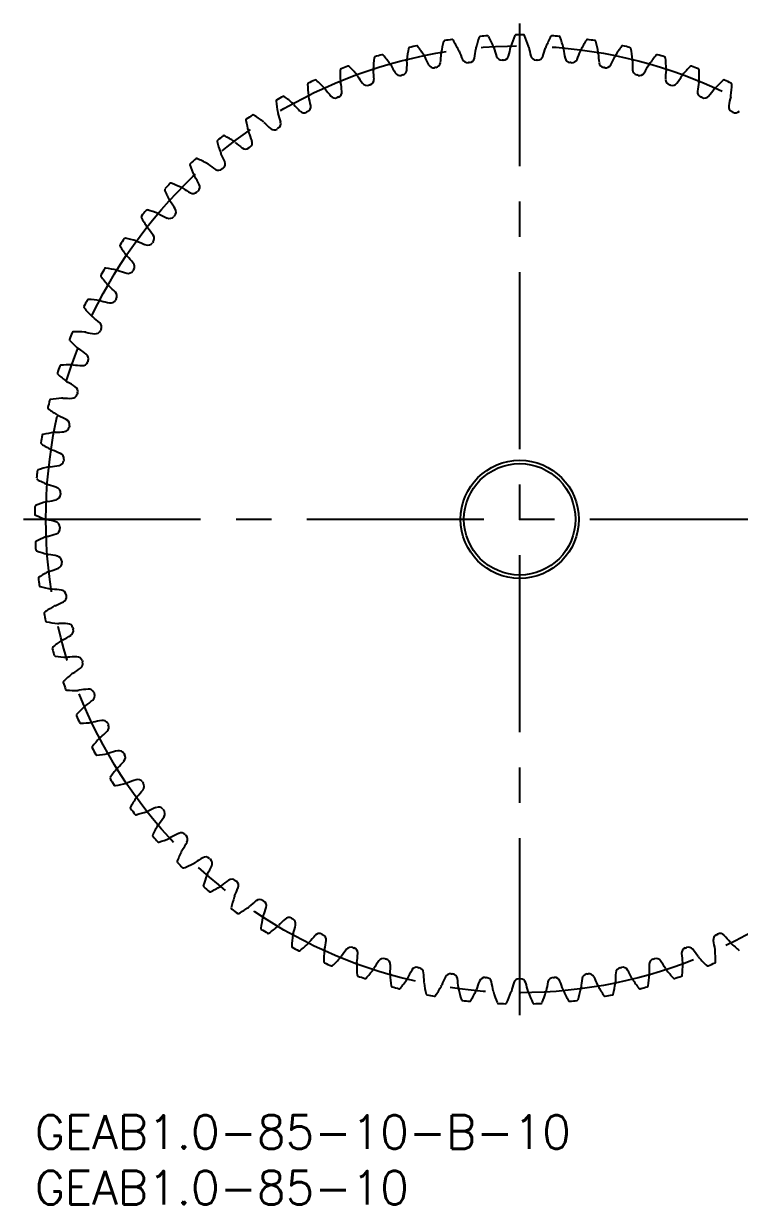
# Model space of a CAD drawing. Extents: x -1 to 128, y -8 to 98.
# Drawn here: x -1 to 63.2, y -8 to 98 of the extents above; entities that cross this region are included whole.
import ezdxf

# ---------------------------------------------------------------- set-up
doc = ezdxf.new("R2010")
doc.units = 0
doc.header["$LTSCALE"] = 0.5
doc.linetypes.add('CENTER', pattern=[50.8, 31.75, -6.35, 6.35, -6.35])
for name, color, linetype in [('MSM_CENTER', 1, 'CENTER'), ('MSM_CONTINUOUS', 7, 'CONTINUOUS'), ('MSM_PART_NUMBER', 7, 'CONTINUOUS')]:
    doc.layers.add(name, color=color, linetype=linetype)
doc.styles.get("Standard").update_dxf_attribs({"font": 'txt.shx', "height": 2, "bigfont": 'bigfont.shx'})

# ---------------------------------------------------------------- blocks, each defined once
blk = doc.blocks.new('*U3')
at = {"layer": 'MSM_PART_NUMBER'}
blk.add_text('GEAB1.0-85-10-B-10', height=3, dxfattribs=at).set_placement((0, -3))
blk = doc.blocks.new('*U4')
at = {"layer": 'MSM_PART_NUMBER'}
blk.add_text('GEAB1.0-85-10', height=3, dxfattribs=at).set_placement((0, -8))

msp = doc.modelspace()

# ---------------------------------------------------------------- linework, layer by layer
at = {"layer": 'MSM_CENTER'}
for p, q in [((43.5, 9), (43.5, 98)), ((-1, 53.5), (88, 53.5))]:
    msp.add_line(p, q, dxfattribs=at)
msp.add_circle((43.5, 53.5), 42.5, dxfattribs=at)
at = {"layer": 'MSM_CONTINUOUS'}
for radius in [5.3, 5]:
    msp.add_circle((43.5, 53.5), radius, dxfattribs=at)
for centre, radius, start, end in [((36.78, 96.38), 0.1, 98.9072, 165.4344), ((43.5, 53.5), 43.5, 98.0339, 98.9072), ((37.43, 96.47), 0.1, 31.5068, 98.0339), ((25.44, 89.12), 14.17, 27.4118, 31.5068), ((53.28, 92.22), 14.17, 161.1991, 165.2941), ((39.97, 96.76), 0.1, 94.6724, 161.1991), ((43.5, 53.5), 43.5, 93.7987, 94.6719), ((40.62, 96.8), 0.1, 27.2715, 93.7987), ((28.12, 90.36), 14.17, 23.1765, 27.2715), ((56.11, 91.39), 14.17, 156.9638, 161.0588), ((43.17, 96.9), 0.1, 90.4366, 156.9638), ((43.5, 53.5), 43.5, 89.5634, 90.4366), ((43.83, 96.9), 0.1, 23.0362, 89.5634), ((30.89, 91.39), 14.17, 18.9412, 23.0362), ((58.88, 90.36), 14.17, 152.7285, 156.8235), ((46.38, 96.8), 0.1, 86.2013, 152.7285), ((43.5, 53.5), 43.5, 85.3281, 86.2013), ((47.03, 96.76), 0.1, 18.8009, 85.3281), ((33.72, 92.22), 14.17, 14.7059, 18.8009), ((61.56, 89.12), 14.17, 148.4932, 152.5882), ((49.57, 96.47), 0.1, 81.9661, 148.4932), ((43.5, 53.5), 43.5, 81.0928, 81.9661), ((50.22, 96.38), 0.1, 14.5656, 81.0928), ((47.47, 93.24), 14.17, 169.6697, 173.7647), ((33.63, 95.76), 0.1, 103.1425, 169.6697), ((43.5, 53.5), 43.5, 102.2692, 103.1425), ((34.28, 95.91), 0.1, 35.7421, 102.2692), ((22.86, 87.69), 14.17, 31.6471, 35.7421), ((37.28, 95.26), 0.83, 169.5294, 177.1969), ((50.39, 92.84), 14.17, 165.4344, 169.5294), ((37.28, 95.26), 0.83, 19.7443, 27.4118), ((50.37, 99.97), 13.08, 199.798, 203.3537), ((26.58, 97.32), 13.08, 349.3522, 352.9078), ((40.38, 95.61), 0.83, 165.2941, 172.9616), ((40.38, 95.61), 0.83, 15.509, 23.1765), ((53.78, 99.34), 13.08, 195.5627, 199.1184), ((29.86, 98.45), 13.08, 345.1169, 348.6725), ((43.5, 95.72), 0.83, 161.0588, 168.7263), ((43.5, 95.72), 0.83, 11.2737, 18.9412), ((57.14, 98.45), 13.08, 191.3275, 194.8831), ((33.22, 99.34), 13.08, 340.8816, 344.4373), ((46.62, 95.61), 0.83, 156.8235, 164.491), ((46.62, 95.61), 0.83, 7.0384, 14.7059), ((60.42, 97.32), 13.08, 187.0922, 190.6478), ((36.63, 99.97), 13.08, 336.6463, 340.202), ((49.72, 95.26), 0.83, 152.5882, 160.2557), ((36.61, 92.84), 14.17, 10.4706, 14.5656), ((49.72, 95.26), 0.83, 2.8031, 10.4706), ((64.14, 87.69), 14.17, 144.2579, 148.3529), ((52.72, 95.91), 0.1, 77.7308, 144.2579), ((43.5, 53.5), 43.5, 76.8575, 77.7308), ((53.37, 95.76), 0.1, 10.3303, 76.8575), ((39.53, 93.24), 14.17, 6.2353, 10.3303), ((44.52, 93.43), 14.17, 173.905, 178), ((30.54, 94.92), 0.1, 107.3778, 173.905), ((43.5, 53.5), 43.5, 106.5045, 107.3778), ((31.17, 95.11), 0.1, 39.9773, 106.5045), ((20.39, 86.07), 14.17, 35.8824, 39.9773), ((31.2, 93.89), 0.83, 28.2149, 35.8824), ((34.21, 94.69), 0.83, 173.7647, 181.4322), ((20.31, 94.35), 13.08, 357.8228, 1.3784), ((34.21, 94.69), 0.83, 23.9796, 31.6471), ((46.92, 100.35), 13.08, 204.0333, 207.589), ((35.89, 94.55), 0.5, 280.5042, 353.5875), ((23.39, 95.96), 13.08, 353.5875, 357.1431), ((38.82, 94.99), 0.5, 203.3537, 276.437), ((43.5, 53.5), 41.25, 96.2689, 96.437), ((38.94, 95), 0.5, 276.2689, 349.3522), ((41.9, 95.22), 0.5, 199.1184, 272.2017), ((43.5, 53.5), 41.25, 92.0336, 92.2017), ((42.02, 95.22), 0.5, 272.0336, 345.1169), ((44.98, 95.22), 0.5, 194.8831, 267.9664), ((43.5, 53.5), 41.25, 87.7983, 87.9664), ((45.1, 95.22), 0.5, 267.7983, 340.8816), ((48.06, 95), 0.5, 190.6478, 263.7311), ((43.5, 53.5), 41.25, 83.563, 83.7311), ((48.18, 94.99), 0.5, 263.563, 336.6463), ((63.61, 95.96), 13.08, 182.8569, 186.4125), ((51.11, 94.55), 0.5, 186.4125, 259.4958), ((40.08, 100.35), 13.08, 332.411, 335.9667), ((52.79, 94.69), 0.83, 148.3529, 156.0204), ((52.79, 94.69), 0.83, 358.5678, 6.2353), ((66.69, 94.35), 13.08, 178.6216, 182.1772), ((55.8, 93.89), 0.83, 144.1176, 151.7851), ((66.61, 86.07), 14.17, 140.0227, 144.1176), ((55.83, 95.11), 0.1, 73.4955, 140.0227), ((43.5, 53.5), 43.5, 72.6222, 73.4955), ((56.46, 94.92), 0.1, 6.095, 72.6222), ((42.48, 93.43), 14.17, 2, 6.095), ((27.51, 93.85), 0.1, 111.6131, 178.1403), ((41.57, 93.39), 14.17, 178.1403, 182.2353), ((43.5, 53.5), 43.5, 110.7398, 111.6131), ((28.13, 94.09), 0.1, 44.2126, 110.7398), ((18.05, 84.28), 14.17, 40.1176, 44.2126), ((28.25, 92.87), 0.83, 32.4502, 40.1177), ((39.98, 100.34), 13.08, 212.5039, 216.0596), ((31.2, 93.89), 0.83, 178, 185.6675), ((17.36, 92.53), 13.08, 2.0581, 5.6137), ((43.45, 100.48), 13.08, 208.2686, 211.8243), ((32.76, 93.84), 0.5, 211.8243, 284.9076), ((43.5, 53.5), 41.25, 104.7394, 104.9076), ((32.88, 93.88), 0.5, 284.7394, 357.8228), ((35.77, 94.53), 0.5, 207.589, 280.6723), ((43.5, 53.5), 41.25, 100.5042, 100.6723), ((43.5, 53.5), 41.25, 79.3277, 79.4958), ((51.23, 94.53), 0.5, 259.3277, 332.411), ((54.12, 93.88), 0.5, 182.1772, 255.2606), ((43.5, 53.5), 41.25, 75.0924, 75.2606), ((54.24, 93.84), 0.5, 255.0924, 328.1757), ((43.55, 100.48), 13.08, 328.1757, 331.7314), ((69.64, 92.53), 13.08, 174.3863, 177.9419), ((55.8, 93.89), 0.83, 354.3325, 2), ((47.02, 100.34), 13.08, 323.9404, 327.4961), ((58.75, 92.87), 0.83, 139.8824, 147.5498), ((68.95, 84.28), 14.17, 135.7874, 139.8824), ((58.87, 94.09), 0.1, 69.2602, 135.7874), ((43.5, 53.5), 43.5, 68.3869, 69.2602), ((59.49, 93.85), 0.1, 1.8597, 68.3869), ((45.43, 93.39), 14.17, 357.7647, 1.8597), ((24.58, 92.56), 0.1, 115.8484, 182.3756), ((38.63, 93.14), 14.17, 182.3756, 186.4706), ((43.5, 53.5), 43.5, 114.9751, 115.8484), ((25.18, 92.84), 0.1, 48.4479, 114.9751), ((15.85, 82.31), 14.17, 44.3529, 48.4479), ((28.25, 92.87), 0.83, 182.2353, 189.9028), ((14.55, 90.49), 13.08, 6.2933, 9.849), ((29.81, 92.94), 0.5, 216.0596, 289.1429), ((43.5, 53.5), 41.25, 108.9747, 109.1429), ((29.92, 92.98), 0.5, 288.9747, 2.0581), ((57.08, 92.98), 0.5, 177.9419, 251.0253), ((43.5, 53.5), 41.25, 70.8571, 71.0253), ((57.19, 92.94), 0.5, 250.8571, 323.9404), ((72.45, 90.49), 13.08, 170.151, 173.7067), ((58.75, 92.87), 0.83, 350.0972, 357.7647), ((71.15, 82.31), 14.17, 131.5521, 135.6471), ((61.82, 92.84), 0.1, 65.0244, 131.5521), ((43.5, 53.5), 43.5, 64.1516, 65.0249), ((48.37, 93.14), 14.17, 353.5294, 357.6244), ((62.42, 92.56), 0.1, 357.6244, 64.1516), ((43.5, 53.5), 43.5, 119.2104, 120.0837), ((22.32, 91.38), 0.1, 52.6832, 119.2104), ((13.79, 80.19), 14.17, 48.5882, 52.6832), ((25.38, 91.64), 0.83, 186.4706, 194.1381), ((11.89, 88.25), 13.08, 10.5286, 14.0843), ((25.38, 91.64), 0.83, 36.6855, 44.3529), ((36.53, 99.96), 13.08, 216.7392, 220.2949), ((26.93, 91.82), 0.5, 220.2949, 293.3782), ((43.5, 53.5), 41.25, 113.21, 113.3782), ((27.05, 91.87), 0.5, 293.21, 6.2933), ((59.95, 91.87), 0.5, 173.7067, 246.79), ((43.5, 53.5), 41.25, 66.6218, 66.79), ((60.07, 91.82), 0.5, 246.6218, 319.7051), ((50.47, 99.96), 13.08, 319.7051, 323.2608), ((61.62, 91.64), 0.83, 135.6471, 143.3145), ((75.11, 88.25), 13.08, 165.9157, 169.4714), ((61.62, 91.64), 0.83, 345.8619, 353.5294), ((21.75, 91.05), 0.1, 120.0837, 186.6109), ((35.72, 92.67), 14.17, 186.6109, 190.7059), ((22.61, 90.2), 0.83, 40.9208, 48.5882), ((33.11, 99.31), 13.08, 220.9745, 224.5302), ((24.15, 90.49), 0.5, 224.5302, 297.6135), ((43.5, 53.5), 41.25, 117.4453, 117.6135), ((24.26, 90.55), 0.5, 297.4453, 10.5286), ((62.74, 90.55), 0.5, 169.4714, 242.5547), ((43.5, 53.5), 41.25, 62.3865, 62.5547), ((62.85, 90.49), 0.5, 242.3865, 315.4698), ((19.03, 89.34), 0.1, 124.3185, 190.8462), ((32.85, 91.99), 14.17, 190.8462, 194.9412), ((43.5, 53.5), 43.5, 123.4457, 124.319), ((19.58, 89.71), 0.1, 56.9185, 123.4457), ((11.9, 77.93), 14.17, 52.8235, 56.9185), ((19.96, 88.55), 0.83, 45.1561, 52.8235), ((29.76, 98.42), 13.08, 225.2098, 228.7655), ((22.61, 90.2), 0.83, 190.7059, 198.3733), ((9.41, 85.82), 13.08, 14.7639, 18.3196), ((21.57, 89.03), 0.5, 301.6806, 14.7639), ((19.96, 88.55), 0.83, 194.9412, 202.6086), ((7.12, 83.22), 13.08, 18.9992, 22.5549), ((21.47, 88.96), 0.5, 228.7655, 301.8488), ((43.5, 53.5), 41.25, 121.6806, 121.8488), ((16.45, 87.44), 0.1, 128.5543, 195.0815), ((30.03, 91.1), 14.17, 195.0815, 199.1765), ((43.5, 53.5), 43.5, 127.681, 128.5543), ((16.97, 87.85), 0.1, 61.1538, 127.681), ((10.18, 75.53), 14.17, 57.0588, 61.1538), ((17.44, 86.72), 0.83, 49.3914, 57.0588), ((26.48, 97.28), 13.08, 229.4451, 233.0008), ((19.01, 87.31), 0.5, 305.9159, 18.9992), ((43.5, 53.5), 43.5, 131.9163, 132.7896), ((14.51, 85.79), 0.1, 65.3891, 131.9163), ((8.65, 73.01), 14.17, 61.2941, 65.3891), ((17.44, 86.72), 0.83, 199.1765, 206.8439), ((5.02, 80.45), 13.08, 23.2345, 26.7902), ((18.91, 87.24), 0.5, 233.0008, 306.0841), ((43.5, 53.5), 41.25, 125.9159, 126.0841), ((14.02, 85.35), 0.1, 132.7891, 199.3168), ((27.29, 90), 14.17, 199.3168, 203.4118), ((15.05, 84.7), 0.83, 53.6267, 61.2941), ((23.29, 95.91), 13.08, 233.6804, 237.2361), ((16.49, 85.33), 0.5, 237.2361, 310.3194), ((43.5, 53.5), 41.25, 130.1512, 130.3194), ((16.58, 85.41), 0.5, 310.1512, 23.2345), ((15.05, 84.7), 0.83, 203.4118, 211.0792), ((3.14, 77.53), 13.08, 27.4698, 31.0255), ((11.75, 83.08), 0.1, 137.0244, 203.5521), ((24.64, 88.71), 14.17, 203.5521, 207.6471), ((43.5, 53.5), 43.5, 136.1516, 137.0249), ((12.2, 83.57), 0.1, 69.6244, 136.1516), ((7.3, 70.38), 14.17, 65.5294, 69.6244), ((12.83, 82.52), 0.83, 57.8619, 65.5294), ((20.22, 94.3), 13.08, 237.9157, 241.4714), ((14.21, 83.25), 0.5, 241.4714, 314.5547), ((43.5, 53.5), 41.25, 134.3865, 134.5547), ((14.3, 83.34), 0.5, 314.3865, 27.4698), ((12.83, 82.52), 0.83, 207.6471, 215.3145), ((1.47, 74.49), 13.08, 31.7051, 35.2608), ((9.65, 80.66), 0.1, 141.2602, 207.7874), ((22.09, 87.22), 14.17, 207.7874, 211.8824), ((43.5, 53.5), 43.5, 140.3869, 141.2602), ((10.07, 81.17), 0.1, 73.8597, 140.3869), ((6.16, 67.66), 14.17, 69.7647, 73.8597), ((10.77, 80.17), 0.83, 62.0972, 69.7647), ((17.27, 92.47), 13.08, 242.151, 245.7067), ((12.09, 81.01), 0.5, 245.7067, 318.7899), ((43.5, 53.5), 41.25, 138.6218, 138.79), ((12.17, 81.1), 0.5, 318.6218, 31.7051), ((10.77, 80.17), 0.83, 211.8824, 219.5498), ((0.04, 71.33), 13.08, 35.9404, 39.4961), ((43.5, 53.5), 43.5, 144.6222, 145.4955), ((8.11, 78.63), 0.1, 78.095, 144.6222), ((5.21, 64.86), 14.17, 74, 78.095), ((8.89, 77.68), 0.83, 66.3325, 74), ((14.46, 90.43), 13.08, 246.3863, 249.9419), ((10.22, 78.71), 0.5, 322.8571, 35.9404), ((7.73, 78.08), 0.1, 145.4955, 212.0227), ((19.66, 85.54), 14.17, 212.0227, 216.1176), ((10.15, 78.61), 0.5, 249.9419, 323.0254), ((43.5, 53.5), 41.25, 142.8571, 143.0253), ((8.89, 77.68), 0.83, 216.1176, 223.7851), ((-1.16, 68.07), 13.08, 40.1757, 43.7314), ((8.45, 76.18), 0.5, 327.0924, 40.1757), ((6.02, 75.38), 0.1, 149.7308, 216.2579), ((43.5, 53.5), 43.5, 148.8575, 149.7308), ((17.36, 83.7), 14.17, 216.2579, 220.3529), ((6.35, 75.95), 0.1, 82.3303, 148.8575), ((4.48, 62), 14.17, 78.2353, 82.3303), ((7.2, 75.06), 0.83, 70.5678, 78.2353), ((11.81, 88.18), 13.08, 250.6216, 254.1772), ((8.38, 76.08), 0.5, 254.1772, 327.2606), ((43.5, 53.5), 41.25, 147.0924, 147.2606), ((7.2, 75.06), 0.83, 220.3529, 228.0204), ((-2.11, 64.73), 13.08, 44.411, 47.9667), ((43.5, 53.5), 43.5, 153.0928, 153.9661), ((4.8, 73.14), 0.1, 86.5656, 153.0928), ((3.96, 59.1), 14.17, 82.4706, 86.5656), ((5.7, 72.32), 0.83, 74.8031, 82.4706), ((6.81, 73.42), 0.5, 258.4125, 331.4958), ((6.87, 73.53), 0.5, 331.3277, 44.411), ((43.5, 53.5), 41.25, 151.3277, 151.4958), ((4.5, 72.55), 0.1, 153.9661, 220.4932), ((15.2, 81.68), 14.17, 220.4932, 224.5882), ((9.34, 85.74), 13.08, 254.8569, 258.4125), ((5.7, 72.32), 0.83, 224.5882, 232.2557), ((-2.82, 61.33), 13.08, 48.6463, 52.202), ((5.49, 70.77), 0.5, 335.563, 48.6463), ((43.5, 53.5), 43.5, 157.3281, 158.2013), ((3.45, 70.23), 0.1, 90.8009, 157.3281), ((3.65, 56.16), 14.17, 86.7059, 90.8009), ((4.42, 69.48), 0.83, 79.0384, 86.7059), ((7.05, 83.13), 13.08, 259.0922, 262.6478), ((5.44, 70.66), 0.5, 262.6478, 335.7311), ((43.5, 53.5), 41.25, 155.563, 155.7311), ((3.2, 69.62), 0.1, 158.2013, 224.7285), ((13.2, 79.52), 14.17, 224.7285, 228.8235), ((4.42, 69.48), 0.83, 228.8235, 236.491), ((-3.27, 57.89), 13.08, 52.8816, 56.4373), ((4.32, 67.92), 0.5, 339.7983, 52.8816), ((43.5, 53.5), 43.5, 161.5634, 162.4366), ((2.33, 67.23), 0.1, 95.0362, 161.5634), ((3.56, 53.21), 14.17, 90.9412, 95.0362), ((3.34, 66.55), 0.83, 83.2737, 90.9412), ((4.96, 80.36), 13.08, 263.3275, 266.8831), ((4.28, 67.8), 0.5, 266.8831, 339.9664), ((43.5, 53.5), 41.25, 159.7983, 159.9664), ((2.12, 66.6), 0.1, 162.4366, 228.9638), ((11.36, 77.21), 14.17, 228.9638, 233.0588), ((3.34, 66.55), 0.83, 233.0588, 240.7263), ((-3.47, 54.42), 13.08, 57.1169, 60.6725), ((3.33, 64.87), 0.5, 271.1184, 344.2017), ((3.36, 64.98), 0.5, 344.0336, 57.1169), ((43.5, 53.5), 41.25, 164.0336, 164.2017), ((43.5, 53.5), 43.5, 165.7987, 166.6719), ((1.43, 64.15), 0.1, 99.2715, 165.7987), ((3.69, 50.26), 14.17, 95.1765, 99.2715), ((2.49, 63.55), 0.83, 87.509, 95.1765), ((3.08, 77.44), 13.08, 267.5627, 271.1184), ((1.27, 63.5), 0.1, 166.6719, 233.1991), ((9.7, 74.77), 14.17, 233.1991, 237.2941), ((2.49, 63.55), 0.83, 237.2941, 244.9616), ((-3.41, 50.95), 13.08, 61.3522, 64.9078), ((2.6, 61.87), 0.5, 275.3537, 348.437), ((2.62, 61.99), 0.5, 348.2689, 61.3522), ((43.5, 53.5), 41.25, 168.2689, 168.437), ((43.5, 53.5), 43.5, 170.0339, 170.9072), ((0.75, 61.01), 0.1, 103.5068, 170.0339), ((4.04, 47.33), 14.17, 99.4118, 103.5068), ((1.86, 60.49), 0.83, 91.7443, 99.4118), ((1.42, 74.39), 13.08, 271.798, 275.3537), ((0.65, 60.36), 0.1, 170.9072, 237.4344), ((8.22, 72.21), 14.17, 237.4344, 241.5294), ((1.86, 60.49), 0.83, 241.5294, 249.1969), ((-3.09, 47.49), 13.08, 65.5875, 69.1431), ((2.11, 58.95), 0.5, 352.5042, 65.5875), ((0, 71.23), 13.08, 276.0333, 279.589), ((2.09, 58.82), 0.5, 279.589, 352.6723), ((43.5, 53.5), 41.25, 172.5042, 172.6723), ((43.5, 53.5), 43.5, 174.2692, 175.1425), ((0.32, 57.83), 0.1, 107.7421, 174.2692), ((4.6, 44.44), 14.17, 103.6471, 107.7421), ((1.46, 57.4), 0.83, 95.9796, 103.6471), ((0.26, 57.17), 0.1, 175.1425, 241.6697), ((6.93, 69.56), 14.17, 241.6697, 245.7647), ((1.46, 57.4), 0.83, 245.7647, 253.4322), ((-2.52, 44.07), 13.08, 69.8228, 73.3784), ((1.82, 55.87), 0.5, 356.7395, 69.8228), ((-1.19, 67.96), 13.08, 280.2686, 283.8243), ((1.81, 55.75), 0.5, 283.8243, 356.9076), ((43.5, 53.5), 41.25, 176.7394, 176.9076), ((43.5, 53.5), 43.5, 178.5045, 179.3778), ((0.11, 54.63), 0.1, 111.9773, 178.5045), ((5.38, 41.59), 14.17, 107.8824, 111.9773), ((1.28, 54.28), 0.83, 100.2149, 107.8824), ((0.1, 53.97), 0.1, 179.3778, 245.905), ((5.85, 66.81), 14.17, 245.905, 250), ((1.28, 54.28), 0.83, 250, 257.6675), ((-1.7, 40.7), 13.08, 74.0581, 77.6137), ((1.76, 52.79), 0.5, 0.9748, 74.0581), ((1.34, 51.16), 0.83, 104.4502, 112.1177), ((-2.14, 64.62), 13.08, 284.5039, 288.0596), ((1.76, 52.67), 0.5, 288.0596, 1.1429), ((43.5, 53.5), 41.25, 180.9747, 181.1429), ((0.15, 51.43), 0.1, 116.2126, 182.7398), ((43.5, 53.5), 43.5, 182.7398, 183.6131), ((6.36, 38.81), 14.17, 112.1176, 116.2126), ((0.19, 50.76), 0.1, 183.6131, 250.1403), ((4.96, 64), 14.17, 250.1403, 254.2353), ((1.34, 51.16), 0.83, 254.2353, 261.9028), ((-0.63, 37.39), 13.08, 78.2933, 81.849), ((1.92, 49.71), 0.5, 5.2101, 78.2933), ((7.55, 36.1), 14.17, 116.3529, 120.4479), ((1.63, 48.05), 0.83, 108.6855, 116.353), ((-2.84, 61.22), 13.08, 288.7392, 292.2949), ((1.93, 49.59), 0.5, 292.2949, 5.3782), ((43.5, 53.5), 41.25, 185.21, 185.3782), ((0.42, 48.23), 0.1, 120.4479, 186.9751), ((43.5, 53.5), 43.5, 186.9751, 187.8484), ((0.51, 47.57), 0.1, 187.8484, 254.3756), ((4.3, 61.12), 14.17, 254.3756, 258.4706), ((1.63, 48.05), 0.83, 258.4706, 266.1381), ((0.68, 34.18), 13.08, 82.5286, 86.0843), ((2.32, 46.65), 0.5, 9.4453, 82.5286), ((43.5, 53.5), 41.25, 189.4453, 189.6135), ((8.93, 33.5), 14.17, 120.5882, 124.6832), ((2.15, 44.98), 0.83, 112.9208, 120.5882), ((-3.28, 57.78), 13.08, 292.9745, 296.5302), ((2.34, 46.53), 0.5, 296.5302, 9.6136), ((0.93, 45.06), 0.1, 124.6831, 191.2104), ((43.5, 53.5), 43.5, 191.2104, 192.0837), ((1.06, 44.41), 0.1, 192.0837, 258.6109), ((3.84, 58.2), 14.17, 258.6109, 262.7059), ((2.15, 44.98), 0.83, 262.7059, 270.3733), ((2.22, 31.07), 13.08, 86.7639, 90.3196), ((2.93, 43.63), 0.5, 13.6806, 86.7639), ((2.96, 43.51), 0.5, 300.7655, 13.8489), ((43.5, 53.5), 41.25, 193.6806, 193.8488), ((10.5, 31), 14.17, 124.8235, 128.9185), ((2.89, 41.95), 0.83, 117.1561, 124.8235), ((-3.47, 54.31), 13.08, 297.2098, 300.7655), ((1.67, 41.94), 0.1, 128.9185, 195.4457), ((43.5, 53.5), 43.5, 195.4457, 196.319), ((1.85, 41.31), 0.1, 196.319, 262.8462), ((3.6, 55.26), 14.17, 262.8462, 266.9412), ((2.89, 41.95), 0.83, 266.9412, 274.6086), ((3.99, 28.08), 13.08, 90.9992, 94.5549), ((3.77, 40.66), 0.5, 17.9159, 90.9992), ((3.81, 40.54), 0.5, 305.0008, 18.0842), ((43.5, 53.5), 41.25, 197.9159, 198.0841), ((12.26, 28.62), 14.17, 129.0588, 133.1538), ((3.85, 38.98), 0.83, 121.3914, 129.0588), ((-3.4, 50.84), 13.08, 301.4451, 305.0008), ((2.64, 38.88), 0.1, 133.1538, 199.681), ((43.5, 53.5), 43.5, 199.681, 200.5543), ((2.86, 38.26), 0.1, 200.5543, 267.0815), ((3.58, 52.31), 14.17, 267.0815, 271.1765), ((5.98, 25.23), 13.08, 95.2345, 98.7902), ((4.83, 37.76), 0.5, 22.1512, 95.2345), ((3.85, 38.98), 0.83, 271.1765, 278.8439), ((-3.08, 47.39), 13.08, 305.6804, 309.2361), ((4.88, 37.64), 0.5, 309.2361, 22.3194), ((43.5, 53.5), 41.25, 202.1512, 202.3194), ((14.18, 26.38), 14.17, 133.2941, 137.3891), ((5.03, 36.09), 0.83, 125.6267, 133.2941), ((3.83, 35.91), 0.1, 137.3891, 203.9163), ((43.5, 53.5), 43.5, 203.9163, 204.7896), ((4.1, 35.3), 0.1, 204.7896, 271.3168), ((3.78, 49.37), 14.17, 271.3168, 275.4118), ((5.03, 36.09), 0.83, 275.4118, 283.0792), ((8.17, 22.54), 13.08, 99.4698, 103.0255), ((6.1, 34.95), 0.5, 26.3865, 99.4698), ((6.15, 34.84), 0.5, 313.4714, 26.5547), ((43.5, 53.5), 41.25, 206.3865, 206.5547), ((6.42, 33.3), 0.83, 129.8619, 137.5294), ((-2.5, 43.96), 13.08, 309.9157, 313.4714), ((5.23, 33.02), 0.1, 141.6244, 208.1516), ((43.5, 53.5), 43.5, 208.1516, 209.0249), ((16.26, 24.29), 14.17, 137.5294, 141.6244), ((5.55, 32.44), 0.1, 209.0249, 275.5521), ((4.19, 46.44), 14.17, 275.5521, 279.6471), ((6.42, 33.3), 0.83, 279.6471, 287.3145), ((10.55, 20.02), 13.08, 103.7051, 107.2608), ((7.57, 32.23), 0.5, 30.6218, 103.7051), ((43.5, 53.5), 41.25, 210.6218, 210.79), ((7.63, 32.13), 0.5, 317.7067, 30.79), ((18.49, 22.36), 14.17, 141.7647, 145.8597), ((8.02, 30.61), 0.83, 134.0972, 141.7647), ((-1.67, 40.59), 13.08, 314.151, 317.7067), ((6.85, 30.25), 0.1, 145.8597, 212.3869), ((43.5, 53.5), 43.5, 212.3869, 213.2602), ((4.82, 43.56), 14.17, 279.7874, 283.8824), ((8.02, 30.61), 0.83, 283.8824, 291.5498), ((13.11, 17.67), 13.08, 107.9404, 111.4961), ((9.24, 29.64), 0.5, 34.8571, 107.9404), ((43.5, 53.5), 41.25, 214.8571, 215.0253), ((9.31, 29.54), 0.5, 321.9419, 35.0253), ((7.21, 29.7), 0.1, 213.2602, 279.7874), ((-0.59, 37.29), 13.08, 318.3863, 321.9419), ((8.67, 27.61), 0.1, 150.095, 216.6222), ((20.86, 20.6), 14.17, 146, 150.095), ((9.81, 28.05), 0.83, 138.3325, 146), ((15.84, 15.53), 13.08, 112.1757, 115.7314), ((11.1, 27.17), 0.5, 39.0924, 112.1757), ((43.5, 53.5), 43.5, 216.6222, 217.4955), ((9.07, 27.08), 0.1, 217.4955, 284.0227), ((5.66, 40.73), 14.17, 284.0227, 288.1176), ((9.81, 28.05), 0.83, 288.1176, 295.7851), ((0.73, 34.08), 13.08, 322.6216, 326.1772), ((43.5, 53.5), 41.25, 219.0924, 219.2606), ((11.17, 27.08), 0.5, 326.1772, 39.2606), ((23.35, 19.02), 14.17, 150.2353, 154.3303), ((11.78, 25.64), 0.83, 142.5678, 150.2353), ((10.67, 25.11), 0.1, 154.3303, 220.8575), ((43.5, 53.5), 43.5, 220.8575, 221.7308), ((11.11, 24.61), 0.1, 221.7308, 288.2579), ((6.7, 37.97), 14.17, 288.2579, 292.3529), ((11.78, 25.64), 0.83, 292.3529, 300.0204), ((18.72, 13.59), 13.08, 116.411, 119.9667), ((13.13, 24.85), 0.5, 43.3277, 116.411), ((2.28, 30.97), 13.08, 326.8569, 330.4125), ((43.5, 53.5), 41.25, 223.3277, 223.4958), ((13.21, 24.76), 0.5, 330.4125, 43.4958), ((25.96, 17.62), 14.17, 154.4706, 158.5656), ((13.92, 23.37), 0.83, 146.8031, 154.4706), ((12.86, 22.76), 0.1, 158.5656, 225.0928), ((43.5, 53.5), 43.5, 225.0928, 225.9661), ((7.95, 35.3), 14.17, 292.4932, 296.5882), ((13.92, 23.37), 0.83, 296.5882, 304.2557), ((21.74, 11.87), 13.08, 120.6463, 124.202), ((15.33, 22.69), 0.5, 47.563, 120.6463), ((4.05, 27.99), 13.08, 331.0922, 334.6478), ((43.5, 53.5), 41.25, 227.563, 227.7311), ((15.42, 22.61), 0.5, 334.6478, 47.7311), ((13.33, 22.3), 0.1, 225.9661, 292.4932), ((28.65, 16.42), 14.17, 158.7059, 162.8009), ((16.23, 21.27), 0.83, 151.0384, 158.7059), ((15.22, 20.58), 0.1, 162.8009, 229.3281), ((43.5, 53.5), 43.5, 229.3281, 230.2013), ((9.39, 32.72), 14.17, 296.7285, 300.8235), ((16.23, 21.27), 0.83, 300.8235, 308.491), ((24.87, 10.37), 13.08, 124.8816, 128.4373), ((17.68, 20.69), 0.5, 51.7983, 124.8816), ((6.04, 25.15), 13.08, 335.3275, 338.8831), ((43.5, 53.5), 41.25, 231.7983, 231.9664), ((17.78, 20.62), 0.5, 338.8831, 51.9664), ((15.72, 20.16), 0.1, 230.2013, 296.7285), ((31.43, 15.43), 14.17, 162.9412, 167.0362), ((18.68, 19.34), 0.83, 155.2737, 162.9412), ((28.11, 9.12), 13.08, 129.1169, 132.6725), ((20.17, 18.87), 0.5, 56.0336, 129.1169), ((43.5, 53.5), 41.25, 236.0336, 236.2017), ((20.28, 18.81), 0.5, 343.1184, 56.2017), ((17.72, 18.58), 0.1, 167.0362, 233.5634), ((43.5, 53.5), 43.5, 233.5634, 234.4366), ((18.26, 18.2), 0.1, 234.4366, 300.9638), ((11.02, 30.26), 14.17, 300.9638, 305.0588), ((18.68, 19.34), 0.83, 305.0588, 312.7263), ((8.24, 22.46), 13.08, 339.5627, 343.1184), ((34.28, 14.64), 14.17, 167.1765, 171.2715), ((21.27, 17.6), 0.83, 159.509, 167.1765), ((21.27, 17.6), 0.83, 309.2941, 316.9616), ((31.43, 8.1), 13.08, 133.3522, 136.9078), ((22.79, 17.25), 0.5, 60.2689, 133.3522), ((43.5, 53.5), 41.25, 240.2689, 240.437), ((22.9, 17.19), 0.5, 347.3537, 60.437), ((10.63, 19.94), 13.08, 343.798, 347.3537), ((20.37, 16.78), 0.1, 171.2715, 237.7987), ((43.5, 53.5), 43.5, 237.7987, 238.6719), ((20.93, 16.43), 0.1, 238.6715, 305.1991), ((12.83, 27.92), 14.17, 305.1991, 309.2941), ((37.17, 14.07), 14.17, 171.4118, 175.5068), ((23.98, 16.06), 0.83, 163.7443, 171.4118), ((34.81, 7.33), 13.08, 137.5875, 141.1431), ((25.53, 15.82), 0.5, 64.5042, 137.5875), ((43.5, 53.5), 41.25, 244.5042, 244.6723), ((25.64, 15.76), 0.5, 351.589, 64.6723), ((61.36, 15.76), 0.5, 115.3277, 188.411), ((43.5, 53.5), 41.25, 295.3277, 295.4958), ((61.47, 15.82), 0.5, 42.4125, 115.4958), ((52.19, 7.33), 13.08, 38.8569, 42.4125), ((23.15, 15.17), 0.1, 175.5068, 242.0339), ((43.5, 53.5), 43.5, 242.0339, 242.9072), ((14.8, 25.73), 14.17, 309.4344, 313.5294), ((23.98, 16.06), 0.83, 313.5294, 321.1969), ((26.8, 14.72), 0.83, 167.9796, 175.6471), ((13.2, 17.6), 13.08, 348.0333, 351.589), ((38.25, 6.82), 13.08, 141.8228, 145.3784), ((28.36, 14.59), 0.5, 68.7395, 141.8228), ((43.5, 53.5), 41.25, 248.7394, 248.9076), ((28.48, 14.55), 0.5, 355.8243, 68.9076), ((58.52, 14.55), 0.5, 111.0924, 184.1757), ((43.5, 53.5), 41.25, 291.0924, 291.2606), ((58.64, 14.59), 0.5, 38.1772, 111.2606), ((48.75, 6.82), 13.08, 34.6216, 38.1772), ((73.8, 17.6), 13.08, 188.411, 191.9667), ((60.2, 14.72), 0.83, 4.3529, 12.0204), ((63.02, 16.06), 0.83, 218.8031, 226.4706), ((72.2, 25.73), 14.17, 226.4706, 230.5656), ((23.73, 14.86), 0.1, 242.9068, 309.4344), ((40.1, 13.71), 14.17, 175.6471, 179.7421), ((16.93, 23.68), 14.17, 313.6697, 317.7647), ((26.8, 14.72), 0.83, 317.7647, 325.4322), ((15.93, 15.46), 13.08, 352.2686, 355.8243), ((41.71, 6.56), 13.08, 146.0581, 149.6137), ((31.28, 13.58), 0.5, 72.9748, 146.0581), ((43.5, 53.5), 41.25, 252.9747, 253.1429), ((31.39, 13.54), 0.5, 0.0596, 73.1429), ((55.61, 13.54), 0.5, 106.8571, 179.9404), ((43.5, 53.5), 41.25, 286.8571, 287.0253), ((55.72, 13.58), 0.5, 33.9419, 107.0253), ((45.29, 6.56), 13.08, 30.3863, 33.9419), ((71.07, 15.46), 13.08, 184.1757, 187.7314), ((60.2, 14.72), 0.83, 214.5678, 222.2353), ((70.07, 23.68), 14.17, 222.2353, 226.3303), ((46.9, 13.71), 14.17, 0.2579, 4.3529), ((26.03, 13.77), 0.1, 179.7421, 246.2692), ((43.5, 53.5), 43.5, 246.2692, 247.1425), ((26.64, 13.51), 0.1, 247.1425, 313.6697), ((29.71, 13.59), 0.83, 172.2149, 179.8824), ((43.05, 13.56), 14.17, 179.8824, 183.9773), ((19.2, 21.8), 14.17, 317.905, 322), ((29.71, 13.59), 0.83, 322, 329.6675), ((18.82, 13.53), 13.08, 356.5039, 0.0596), ((32.7, 12.68), 0.83, 176.4502, 184.1177), ((45.18, 6.55), 13.08, 150.2933, 153.849), ((34.26, 12.79), 0.5, 77.2101, 150.2933), ((43.5, 53.5), 41.25, 257.21, 257.3782), ((34.38, 12.76), 0.5, 4.2949, 77.3782), ((21.84, 11.82), 13.08, 0.7392, 4.2949), ((65.16, 11.82), 13.08, 175.7051, 179.2608), ((52.62, 12.76), 0.5, 102.6218, 175.7051), ((43.5, 53.5), 41.25, 282.6218, 282.79), ((52.74, 12.79), 0.5, 29.7067, 102.79), ((41.82, 6.55), 13.08, 26.151, 29.7067), ((68.18, 13.53), 13.08, 179.9404, 183.4961), ((54.3, 12.68), 0.83, 355.8824, 3.5498), ((57.29, 13.59), 0.83, 210.3325, 218), ((67.8, 21.8), 14.17, 218, 222.095), ((43.95, 13.56), 14.17, 356.0227, 0.1176), ((57.29, 13.59), 0.83, 0.1176, 7.7851), ((60.36, 13.51), 0.1, 226.3302, 292.8575), ((43.5, 53.5), 43.5, 292.8575, 293.7308), ((60.97, 13.77), 0.1, 293.7308, 0.2579), ((29.02, 12.59), 0.1, 183.9773, 250.5045), ((43.5, 53.5), 43.5, 250.5045, 251.3778), ((29.64, 12.37), 0.1, 251.3778, 317.905), ((46, 13.64), 14.17, 184.1176, 188.2126), ((21.61, 20.09), 14.17, 322.1403, 326.2353), ((32.7, 12.68), 0.83, 326.2353, 333.9028), ((35.74, 12), 0.83, 180.6855, 188.353), ((48.94, 13.93), 14.17, 188.3529, 192.4479), ((35.74, 12), 0.83, 330.4706, 338.1381), ((48.64, 6.81), 13.08, 154.5286, 158.0843), ((37.29, 12.21), 0.5, 81.4454, 154.5286), ((43.5, 53.5), 41.25, 261.4453, 261.6135), ((37.41, 12.2), 0.5, 8.5302, 81.6135), ((24.97, 10.33), 13.08, 4.9745, 8.5302), ((52.08, 7.31), 13.08, 158.7639, 162.3196), ((40.36, 11.87), 0.5, 85.6806, 158.7639), ((43.5, 53.5), 41.25, 265.6806, 265.8488), ((40.48, 11.86), 0.5, 12.7655, 85.8488), ((28.21, 9.08), 13.08, 9.2098, 12.7655), ((55.47, 8.07), 13.08, 162.9992, 166.5549), ((43.44, 11.75), 0.5, 89.9159, 162.9992), ((43.5, 53.5), 41.25, 269.9159, 270.0841), ((43.56, 11.75), 0.5, 17.0008, 90.0841), ((31.53, 8.07), 13.08, 13.4451, 17.0008), ((58.79, 9.08), 13.08, 167.2345, 170.7902), ((46.52, 11.86), 0.5, 94.1512, 167.2345), ((43.5, 53.5), 41.25, 274.1512, 274.3194), ((46.64, 11.87), 0.5, 21.2361, 94.3194), ((34.92, 7.31), 13.08, 17.6804, 21.2361), ((62.03, 10.33), 13.08, 171.4698, 175.0255), ((49.59, 12.2), 0.5, 98.3865, 171.4698), ((43.5, 53.5), 41.25, 278.3865, 278.5547), ((49.71, 12.21), 0.5, 25.4714, 98.5547), ((38.36, 6.81), 13.08, 21.9157, 25.4714), ((51.26, 12), 0.83, 201.8619, 209.5294), ((38.06, 13.93), 14.17, 347.5521, 351.6471), ((51.26, 12), 0.83, 351.6471, 359.3145), ((54.3, 12.68), 0.83, 206.0972, 213.7647), ((65.39, 20.09), 14.17, 213.7647, 217.8597), ((41, 13.64), 14.17, 351.7874, 355.8824), ((57.36, 12.37), 0.1, 222.095, 288.6222), ((43.5, 53.5), 43.5, 288.6222, 289.4955), ((57.98, 12.59), 0.1, 289.4955, 356.0227), ((32.08, 11.63), 0.1, 188.2126, 254.7398), ((43.5, 53.5), 43.5, 254.7398, 255.6131), ((32.72, 11.46), 0.1, 255.6131, 322.1403), ((35.2, 10.9), 0.1, 192.4479, 258.9751), ((43.5, 53.5), 43.5, 258.9751, 259.8484), ((35.85, 10.78), 0.1, 259.8484, 326.3756), ((24.14, 18.57), 14.17, 326.3756, 330.4706), ((38.83, 11.54), 0.83, 184.9208, 192.5882), ((51.84, 14.44), 14.17, 192.5882, 196.6832), ((26.77, 17.23), 14.17, 330.6109, 334.7059), ((38.83, 11.54), 0.83, 334.7059, 342.3733), ((41.94, 11.31), 0.83, 189.1561, 196.8235), ((54.71, 15.17), 14.17, 196.8235, 200.9185), ((29.49, 16.1), 14.17, 334.8462, 338.9412), ((41.94, 11.31), 0.83, 338.9412, 346.6086), ((45.06, 11.31), 0.83, 193.3914, 201.0588), ((57.51, 16.1), 14.17, 201.0588, 205.1538), ((32.29, 15.17), 14.17, 339.0815, 343.1765), ((45.06, 11.31), 0.83, 343.1765, 350.8439), ((48.17, 11.54), 0.83, 197.6267, 205.2941), ((60.23, 17.23), 14.17, 205.2941, 209.3891), ((35.16, 14.44), 14.17, 343.3168, 347.4118), ((48.17, 11.54), 0.83, 347.4118, 355.0792), ((62.86, 18.57), 14.17, 209.5294, 213.6244), ((51.15, 10.78), 0.1, 213.6244, 280.1516), ((43.5, 53.5), 43.5, 280.1516, 281.0249), ((51.8, 10.9), 0.1, 281.0249, 347.5521), ((54.28, 11.46), 0.1, 217.8597, 284.3869), ((43.5, 53.5), 43.5, 284.3869, 285.2602), ((54.92, 11.63), 0.1, 285.2602, 351.7874), ((38.37, 10.4), 0.1, 196.6832, 263.2104), ((43.5, 53.5), 43.5, 263.2104, 264.0837), ((39.03, 10.33), 0.1, 264.0837, 330.6109), ((41.57, 10.14), 0.1, 200.9185, 267.4457), ((43.5, 53.5), 43.5, 267.4457, 268.319), ((42.23, 10.12), 0.1, 268.319, 334.8462), ((44.77, 10.12), 0.1, 205.1538, 271.681), ((43.5, 53.5), 43.5, 271.681, 272.5543), ((45.43, 10.14), 0.1, 272.5538, 339.0815), ((47.97, 10.33), 0.1, 209.3891, 275.9163), ((43.5, 53.5), 43.5, 275.9163, 276.7896), ((48.63, 10.4), 0.1, 276.7896, 343.3168)]:
    msp.add_arc(centre, radius, start, end, dxfattribs=at)

# ---------------------------------------------------------------- block references
for name in ['*U3', '*U4']:
    msp.add_blockref(name, (0, 0), dxfattribs=at)

doc.saveas('drawing.dxf')
